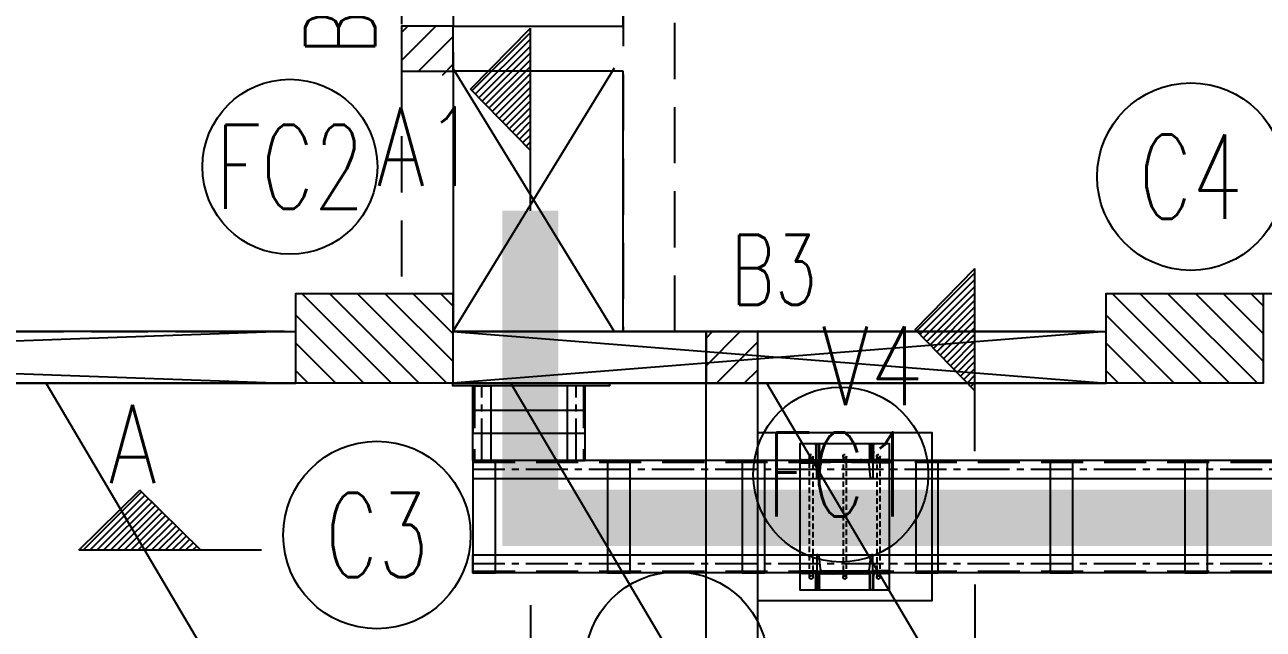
# Model space of a CAD drawing. Header units: inches. Extents: x 6 to 183294, y -48183 to 78918.
# Drawn here: x 110081 to 115600, y -13105 to -10413 of the extents above; entities that cross this region are included whole.
import ezdxf
from ezdxf.enums import TextEntityAlignment as Align

# ---------------------------------------------------------------- set-up
doc = ezdxf.new("R2010")
doc.units = ezdxf.units.IN
doc.header["$MEASUREMENT"] = 0
for name, pattern in [('A_2_PL_00$0$DASHED2', [0.375, 0.25, -0.125]), ('CENTER2', [1.125, 0.75, -0.125, 0.125, -0.125]), ('HIDDEN', [0.375, 0.25, -0.125]), ('HIDDEN2', [0.1875, 0.125, -0.0625])]:
    doc.linetypes.add(name, pattern=pattern)
for name, color, linetype in [('CH', 150, 'Continuous'), ('S-BASE & END PLATE', 6, 'Continuous'), ('S-BASE PLATE', 3, 'Continuous'), ('S-BEAM INNER', 4, 'HIDDEN2'), ('S-BEAM NO', 3, 'Continuous'), ('S-BEAM OUTER', 4, 'Continuous'), ('S-CENTER LINE', 8, 'CENTER2'), ('S-COLUMN', 1, 'Continuous'), ('S-COLUMN CIRCLE', 9, 'Continuous'), ('S-COLUMN HATCH', 8, 'Continuous'), ('S-COLUMN NO', 2, 'Continuous'), ('S-ISMC', 2, 'Continuous'), ('S-MC', 3, 'Continuous'), ('S-SECTION MARK', 1, 'Continuous'), ('S-WELD', 8, 'Continuous'), ('STEEL PLATE BASE', 1, 'Continuous')]:
    doc.layers.add(name, color=color, linetype=linetype)
doc.styles.add('ROMANS', font='simplex.shx', dxfattribs={"width": 0.7})
pattern_1 = [(135.000000006, (-743079.1755, -15192774.788), (-2.2106571777, -2.2106571782), [])]
pattern_2 = [(135.000000006, (-743079.1755, -15193114.788), (-2.2106571777, -2.2106571782), [])]

# ---------------------------------------------------------------- blocks, each defined once
blk = doc.blocks.new('JHJ')
at = {"layer": 'S-COLUMN HATCH'}
h = blk.add_hatch(dxfattribs=at)
h.set_pattern_fill('ANSI31', color=8, scale=700, style=0)
h.set_pattern_definition([(45, (-239327.01, -48710.86), (-61.871843, 61.871843), [])])
h.paths.add_polyline_path([(79453.3, 35160.3), (79683.3, 35160.3), (79683.4, 34966.3, -0.970195), (79626.7, 34960.1), (79453.3, 34960.1)])
h = blk.add_hatch(dxfattribs=at)
h.set_pattern_fill('ANSI31', color=8, scale=700, angle=270, style=0)
h.set_pattern_definition([(315, (50677.76, 109414.61), (61.87184, 61.87184), [])])
h.paths.add_polyline_path([(78981.6, 33570.3), (78981.6, 33970.3), (79681.6, 33970.3), (79681.6, 33570.3)])
h = blk.add_hatch(dxfattribs=at)
h.set_pattern_fill('ANSI31', color=8, scale=700, angle=270, style=0)
h.set_pattern_definition([(315, (54288.87, 109414.61), (61.87184, 61.87184), [])])
h.paths.add_polyline_path([(82592.7, 33570.3), (82592.7, 33970.3), (83292.7, 33970.3), (83292.7, 33570.3)])
h = blk.add_hatch(dxfattribs=at)
h.set_pattern_fill('ANSI31', color=8, scale=700, style=0)
h.set_pattern_definition([(45, (-237969.95, -50070.92), (-61.871843, 61.871843), [])])
h.paths.add_polyline_path([(80810.3, 33800.3), (81040.3, 33800.3), (81040.3, 33576.1, 0.03649), (80983.8, 33570.3), (80810.3, 33570.3)])
at = {"color": 8}
for p, q in [((79643.9, 30570.3, -391289.2), (77869.3, 33570.3, -391289.2)), ((81714.4, 30570.3, -391289.2), (79939.8, 33570.3, -391289.2)), ((82855.4, 30570.3, -391289.2), (81080.8, 33570.3, -391289.2))]:
    blk.add_line(p, q, dxfattribs=at)
at = {"layer": 'S-BEAM INNER', "color": 8, "ltscale": 2000}
for p, q in [((80670.3, 33800.3, 201504.8), (80670.3, 37970.1, 201504.8)), ((80440.3, 37945.9, 133831), (80440.3, 33800.3, 232630)), ((79453.3, 37670.1, 3906.8), (79453.3, 33970.3, 3906.8)), ((79683.3, 37670.1, 3906.8), (79683.3, 33970.3, 3906.8)), ((75071.8, 33800.3, -94892.2), (78981.6, 33800.3, -94892.2))]:
    blk.add_line(p, q, dxfattribs=at)
at = {"layer": 'S-BEAM OUTER', "color": 8, "ltscale": 2500}
for p, q in [((83292.7, 33970.3, 3906.8), (91853.1, 33970.3, 3906.8)), ((79681.6, 33800.3, -94892.2), (82592.7, 33800.3, 5633.4)), ((80810.3, 27270.3, 102705.8), (80810.3, 33800.3, 102705.8)), ((75071.8, 33570.3, -94892.2), (78981.6, 33570.3, -94892.2)), ((79681.6, 33570.3, -94892.2), (82592.7, 33570.3, 5633.4)), ((81040.3, 27520.2, 102705.8), (81040.3, 33570.3, 102705.8))]:
    blk.add_line(p, q, dxfattribs=at)
at = {"layer": 'S-BEAM OUTER', "color": 8, "ltscale": 2500, "elevation": 3906.8}
for points in [[(80440.3, 36360.1), (79683.3, 36360.1), (79683.3, 35160.3), (80440.3, 35160.4)], [(80440.3, 34959.9), (79683.3, 34960.3), (79683.3, 33800.3), (80440.3, 33800.3)]]:
    blk.add_lwpolyline(points, close=True, dxfattribs=at)
at = {"layer": 'S-COLUMN', "color": 8}
for p, q in [((79681.6, 34973.5, 3906.8), (80400.9, 33800.3, 3906.8)), ((80400.6, 34973.5, 3906.8), (79681.6, 33800.3, 3906.8))]:
    blk.add_line(p, q, dxfattribs=at)
at = {"layer": 'S-COLUMN', "color": 8, "ltscale": 5}
for points, elevation in [([(79453.3, 34960.1), (79683.3, 34960.1), (79683.3, 35160.3), (79453.3, 35160.3)], 3906.8), ([(79681.6, 33970.3), (79681.6, 33570.3), (78981.6, 33570.3), (78981.6, 33970.3)], -94892.2), ([(83292.7, 33970.3), (83292.7, 33570.3), (82592.7, 33570.3), (82592.7, 33970.3)], 3906.8), ([(80810.3, 33570.3), (81040.3, 33570.3), (81040.3, 33800.3), (80810.3, 33800.3)], 102705.8)]:
    blk.add_lwpolyline(points, close=True, dxfattribs=dict(at, elevation=elevation))
at = {"layer": 'S-COLUMN CIRCLE', "color": 8}
for centre, radius in [((78955.7, 34534.5), 389.9), ((82970, 34490.7), 417.5), ((81410.2, 33163.7, -31634.9), 389.9), ((79343.3, 32894.4, 3906.8), 417.5)]:
    blk.add_circle(centre, radius, dxfattribs=at)
at = {"layer": 'S-COLUMN HATCH', "color": 8}
for p, q in [((78931.6, 33800.3, 3906.8), (75071.8, 33800.3, 3906.8)), ((78931.6, 33800.3, 3906.8), (75071.8, 33662.3, -55357.5)), ((82542.7, 33800.3, 3906.8), (79681.6, 33800.3, 3906.8)), ((79681.6, 33800.3, 3906.8), (82592.7, 33570.3, 5633.4)), ((82592.7, 33800.3, 5633.4), (79681.6, 33570.3, -94892.2)), ((75071.8, 33708.2, -35627.9), (78931.6, 33570.3, -94892.2)), ((82592.7, 33570.3, 5633.4), (75071.8, 33570.3, 4901.4))]:
    blk.add_line(p, q, dxfattribs=at)
at = {"layer": 'S-BEAM NO', "color": 8, "style": 'ROMANS', "width": 0.7}
blk.add_text('B80A/MB1', height=312.5, rotation=90, dxfattribs=at).set_placement((79179.9, 35812.4, -94892.2), align=Align.MIDDLE_CENTER)
blk.add_text('B3', height=312.5, dxfattribs=at).set_placement((81112, 34075.3, 3906.8), align=Align.MIDDLE_CENTER)
at = {"layer": 'S-COLUMN NO', "color": 8, "style": 'ROMANS', "width": 0.7}
for s, p in [('FC2', (78955.7, 34534.5)), ('C4', (82970, 34490.7)), ('FC1', (81410.2, 33163.7, -31634.9)), ('C3', (79343.3, 32894.4, 3906.8))]:
    blk.add_text(s, height=375, dxfattribs=at).set_placement(p, align=Align.MIDDLE)
blk = doc.blocks.new('*U9')
at = {"layer": 'S-CENTER LINE', "linetype": 'CENTER2', "ltscale": 10}
for p, q in [((0, -125), (0, 125)), ((7.8, 0), (-7.8, 0))]:
    blk.add_line(p, q, dxfattribs=at)
at = {"layer": 'S-ISMC'}
blk.add_lwpolyline([(71.1, -114.2), (14.3, -108.2, -0.383864), (3.5, -96.3), (3.5, 96.3, -0.383864), (14.3, 108.2), (71.1, 114.2, 0.383864), (76.5, 120.1), (76.5, 125), (-3.5, 125), (-3.5, -125), (76.5, -125), (76.5, -120.1, 0.383864)], format="xyb", close=True, dxfattribs=at)
blk = doc.blocks.new('2 ISMC250 BOX-12003-2')
at = {"layer": 'S-WELD'}
h = blk.add_hatch(dxfattribs=at)
h.set_pattern_fill('ANSI31,_O', color=256, scale=25.010731, angle=90)
h.set_pattern_definition(pattern_1)
h.paths.add_polyline_path([(-200, 256), (-131, 256), (-131, 325), (-125, 325), (-125, 250), (-200, 250)])
h = blk.add_hatch(dxfattribs=at)
h.set_pattern_fill('ANSI31,_O', color=256, scale=25.010731, angle=180)
h.set_pattern_definition([(225.000000006, (15192949.788, -742854.1755), (2.2106571782, -2.2106571777), [])])
h.paths.add_polyline_path([(115.5, 325), (115.5, 250), (-115.5, 250), (-115.5, 325), (-109.5, 325), (-109.5, 256), (109.5, 256), (109.5, 325)])
h = blk.add_hatch(dxfattribs=at)
h.set_pattern_fill('ANSI31,_O', color=256, scale=25.010731, angle=90)
h.set_pattern_definition(pattern_1)
h.paths.add_polyline_path([(200, 256), (131, 256), (131, 325), (125, 325), (125, 250), (200, 250)])
h = blk.add_hatch(dxfattribs=at)
h.set_pattern_fill('ANSI31,_O', color=256, scale=25.010731, angle=90)
h.set_pattern_definition(pattern_2)
h.paths.add_polyline_path([(-200, -256), (-131, -256), (-131, -325), (-125, -325), (-125, -250), (-200, -250)])
h = blk.add_hatch(dxfattribs=at)
h.set_pattern_fill('ANSI31,_O', color=256, scale=25.010731, angle=180)
h.set_pattern_definition([(225.000000006, (15192949.788, -743194.1755), (2.2106571782, -2.2106571777), [])])
h.paths.add_polyline_path([(115.5, -325), (115.5, -250), (-115.5, -250), (-115.5, -325), (-109.5, -325), (-109.5, -256), (109.5, -256), (109.5, -325)])
h = blk.add_hatch(dxfattribs=at)
h.set_pattern_fill('ANSI31,_O', color=256, scale=25.010731, angle=90)
h.set_pattern_definition(pattern_2)
h.paths.add_polyline_path([(200, -256), (131, -256), (131, -325), (125, -325), (125, -250), (200, -250)])
at = {"layer": 'S-COLUMN', "color": 4, "ltscale": 20}
blk.add_lwpolyline([(-387.5, -375), (-387.5, 375), (387.5, 375), (387.5, -375)], close=True, dxfattribs=at)
at = {"layer": 'S-MC', "color": 2}
for points in [[(-125, 325), (-115.5, 325), (-115.5, 250), (-125, 250)], [(125, 325), (115.5, 325), (115.5, 250), (125, 250)], [(-200, 250), (-200, 240.5), (-125, 240.5), (-125, 250)], [(200, 250), (200, 240.5), (125, 240.5), (125, 250)], [(-200, -250), (-200, -240.5), (-125, -240.5), (-125, -250)], [(-125, -325), (-115.5, -325), (-115.5, -250), (-125, -250)], [(125, -325), (115.5, -325), (115.5, -250), (125, -250)], [(200, -250), (200, -240.5), (125, -240.5), (125, -250)]]:
    blk.add_lwpolyline(points, close=True, dxfattribs=at)
at = {"layer": 'STEEL PLATE BASE', "color": 6}
blk.add_lwpolyline([(200, -325), (200, 325), (-200, 325), (-200, -325)], close=True, dxfattribs=at)
at = {"layer": 'STEEL PLATE BASE', "color": 8, "linetype": 'HIDDEN', "ltscale": 100}
for points in [[(-157.5, -270), (-157.5, 270)], [(-142.5, 270), (-142.5, -270)], [(-7.5, 270), (-7.5, -270)], [(7.5, -270), (7.5, 270)], [(142.5, 270), (142.5, -270)], [(157.5, -270), (157.5, 270)]]:
    blk.add_lwpolyline(points, dxfattribs=at)
at = {"layer": 'STEEL PLATE BASE', "color": 8, "linetype": 'HIDDEN', "ltscale": 150}
for centre in [(-150, 270), (0, 270), (150, 270), (-150, -270), (0, -270), (150, -270)]:
    blk.add_circle(centre, 7.5, dxfattribs=at)
at = {"layer": 'S-ISMC', "xscale": -1, "rotation": 90}
blk.add_blockref('*U9', (0, 246.5), dxfattribs=at)
at = {"layer": 'S-ISMC', "rotation": 89.99999999999999}
blk.add_blockref('*U9', (0, -246.4), dxfattribs=at)
blk = doc.blocks.new('*U899')
at = {"layer": 'S-CENTER LINE', "linetype": 'CENTER2', "ltscale": 250}
blk.add_line((0.1, 2307.5), (0.1, 2639.6), dxfattribs=at)
at = {"layer": 'S-ISMC', "color": 8, "linetype": 'HIDDEN', "ltscale": 750}
blk.add_line((-32.8, 2639.6), (-32.8, 2307.5), dxfattribs=at)
at = {"layer": 'S-ISMC'}
blk.add_lwpolyline([(-39.9, 2307.5), (-39.9, 2639.6), (40.1, 2639.6), (40.1, 2307.5), (-39.9, 2307.5)], dxfattribs=at)
blk = doc.blocks.new('*U900')
at = {"layer": 'S-CENTER LINE', "linetype": 'CENTER2', "ltscale": 250}
blk.add_line((0.1, 2307.5), (0.1, 2639.6), dxfattribs=at)
at = {"layer": 'S-ISMC', "color": 8, "linetype": 'HIDDEN', "ltscale": 750}
blk.add_line((-32.8, 2639.6), (-32.8, 2307.5), dxfattribs=at)
at = {"layer": 'S-ISMC'}
blk.add_lwpolyline([(-39.9, 2307.5), (-39.9, 2639.6), (40.1, 2639.6), (40.1, 2307.5), (-39.9, 2307.5)], dxfattribs=at)

msp = doc.modelspace()

# ---------------------------------------------------------------- hatches: boundary and pattern name
at = {"layer": 'S-SECTION MARK', "ltscale": 5}
h = msp.add_hatch(dxfattribs=at)
h.set_pattern_fill('ANSI31', color=256, scale=172.406964, angle=89.991265, style=0)
h.set_pattern_definition([(44.991265, (108522.271, -95101.72), (15.2364434, -15.2410896), [])])
h.paths.add_polyline_path([(112066.831, -10700.147), (112333.961, -10428.282), (112333.961, -10972.012)])
h = msp.add_hatch(dxfattribs=at)
h.set_pattern_fill('ANSI31', color=256, scale=172.406964, angle=89.991265, style=0)
h.set_pattern_definition([(44.991265, (110503.303, -96172.052), (15.2364434, -15.2410896), [])])
h.paths.add_polyline_path([(114047.863, -11770.479), (114314.993, -11498.613), (114314.993, -12042.344)])
h = msp.add_hatch(dxfattribs=at)
h.set_pattern_fill('ANSI31', color=256, scale=172.406964, angle=180.008735, style=0)
h.set_pattern_definition([(225.008735, (194995.887, -8941.66), (15.2410896, -15.2364434), [])])
h.paths.add_polyline_path([(110594.314, -12486.22), (110322.448, -12753.349), (110866.179, -12753.349)])

# ---------------------------------------------------------------- linework, layer by layer
at = {"layer": 'CH', "color": 8, "linetype": 'A_2_PL_00$0$DASHED2', "ltscale": 1000, "const_width": 250, "elevation": -98806.519}
msp.add_lwpolyline([(112333.961, -11241.14), (112333.961, -12608.784), (116756.77, -12608.784), (116756.77, -14288.01)], dxfattribs=at)
at = {"layer": 'S-BASE & END PLATE', "elevation": -196128.329}
msp.add_lwpolyline([(111987.725, -12009.394), (112686.725, -12009.394), (112686.725, -12021.394), (111987.725, -12021.394)], close=True, dxfattribs=at)
at = {"layer": 'S-BASE PLATE', "color": 3, "ltscale": 2}
for points, elevation in [([(112078.069, -12231.145), (112578.069, -12231.145), (112578.069, -12131.145), (112078.069, -12131.145)], -98806.519), ([(112178.069, -12853.443), (112178.069, -12353.443), (112078.069, -12353.443), (112078.069, -12853.443)], -98973.186), ([(112778.069, -12853.443), (112778.069, -12353.443), (112678.069, -12353.443), (112678.069, -12853.443)], -98973.186), ([(113378.069, -12853.443), (113378.069, -12353.443), (113278.069, -12353.443), (113278.069, -12853.443)], -98973.186), ([(114150.878, -12853.443), (114150.878, -12353.443), (114050.878, -12353.443), (114050.878, -12853.443)], -98806.519), ([(114750.878, -12853.443), (114750.878, -12353.443), (114650.878, -12353.443), (114650.878, -12853.443)], -98806.519), ([(115350.878, -12853.443), (115350.878, -12353.443), (115250.878, -12353.443), (115250.878, -12853.443)], -98806.519)]:
    msp.add_lwpolyline(points, close=True, dxfattribs=dict(at, elevation=elevation))
at = {"layer": 'S-CENTER LINE', "linetype": 'CENTER2', "ltscale": 250}
for p, q in [((117000.878, -12393.443, -98806.519), (112078.069, -12393.443, -98806.519)), ((117000.878, -12813.443, -98639.853), (112078.069, -12813.443, -98806.519))]:
    msp.add_line(p, q, dxfattribs=at)
at = {"layer": 'S-COLUMN CIRCLE'}
msp.add_circle((112984.534, -13256.779, -592801.519), 407.525, dxfattribs=at)
at = {"layer": 'S-ISMC', "color": 8, "linetype": 'HIDDEN', "ltscale": 750}
for p, q in [((112078.069, -12360.543, -98806.519), (116900.878, -12360.543, -98806.519)), ((112078.069, -12846.343, -98806.519), (117000.878, -12846.343, -98639.853))]:
    msp.add_line(p, q, dxfattribs=at)
at = {"layer": 'S-ISMC', "elevation": -98806.519}
for points in [[(117000.878, -12353.443), (112078.069, -12353.443), (112078.069, -12433.443), (117000.878, -12433.443), (117000.878, -12353.443)], [(117000.878, -12853.443), (112078.069, -12853.443), (112078.069, -12773.443), (117000.878, -12773.443), (117000.878, -12853.443)]]:
    msp.add_lwpolyline(points, dxfattribs=at)
at = {"layer": 'S-SECTION MARK'}
for p, q in [((112333.961, -11241.14, -98806.519), (112333.961, -10428.282, -98806.519)), ((112333.961, -10972.012, -98806.519), (112066.831, -10700.147, -98806.519)), ((114314.993, -12311.471, -201512.329), (114314.993, -11498.613, -201512.329)), ((114314.993, -12042.344, -201512.329), (114047.863, -11770.479, -201512.329)), ((110322.448, -12753.349, -201512.329), (110594.314, -12486.22, -201512.329)), ((110866.179, -12753.349, -201512.329), (110594.314, -12486.22, -201512.329)), ((111135.306, -12753.349, -201512.329), (110322.448, -12753.349, -201512.329)), ((114314.993, -12906.097, -201512.329), (114314.993, -13718.955, -201512.329)), ((112333.961, -12997.699, -98806.519), (112333.961, -13810.557, -98806.519))]:
    msp.add_line(p, q, dxfattribs=at)
at = {"layer": 'S-SECTION MARK', "ltscale": 5}
for points, elevation in [([(112066.831, -10700.147), (112333.961, -10428.282)], -98806.519), ([(114047.863, -11770.479), (114314.993, -11498.613)], -201512.329)]:
    msp.add_lwpolyline(points, dxfattribs=dict(at, elevation=elevation))

# ---------------------------------------------------------------- block references
msp.add_blockref('JHJ', (32306.871, -45579.647, -201512.329))
at = {"rotation": 359.9999999999515}
msp.add_blockref('2 ISMC250 BOX-12003-2', (113734.702, -12603.791, -98806.519), dxfattribs=at)
at = {"layer": 'S-ISMC', "rotation": 1.105325315110303e-08}
msp.add_blockref('*U899', (112117.946, -14660.967, -98806.519), dxfattribs=at)
at = {"layer": 'S-ISMC', "xscale": -1}
msp.add_blockref('*U900', (112538.191, -14660.966, -98806.519), dxfattribs=at)

# ---------------------------------------------------------------- texts
at = {"layer": 'S-SECTION MARK', "style": 'ROMANS', "width": 0.8}
for s, height, p in [('A1', 349.9991, (111876.539, -10955.681, -98806.519)), ('V4', 349.9991, (113857.571, -11931.814, -201512.329)), ('A', 349.999, (110561.37, -12279.997, -201512.329))]:
    msp.add_text(s, height=height, dxfattribs=at).set_placement(p, align=Align.MIDDLE)

doc.saveas('drawing.dxf')
